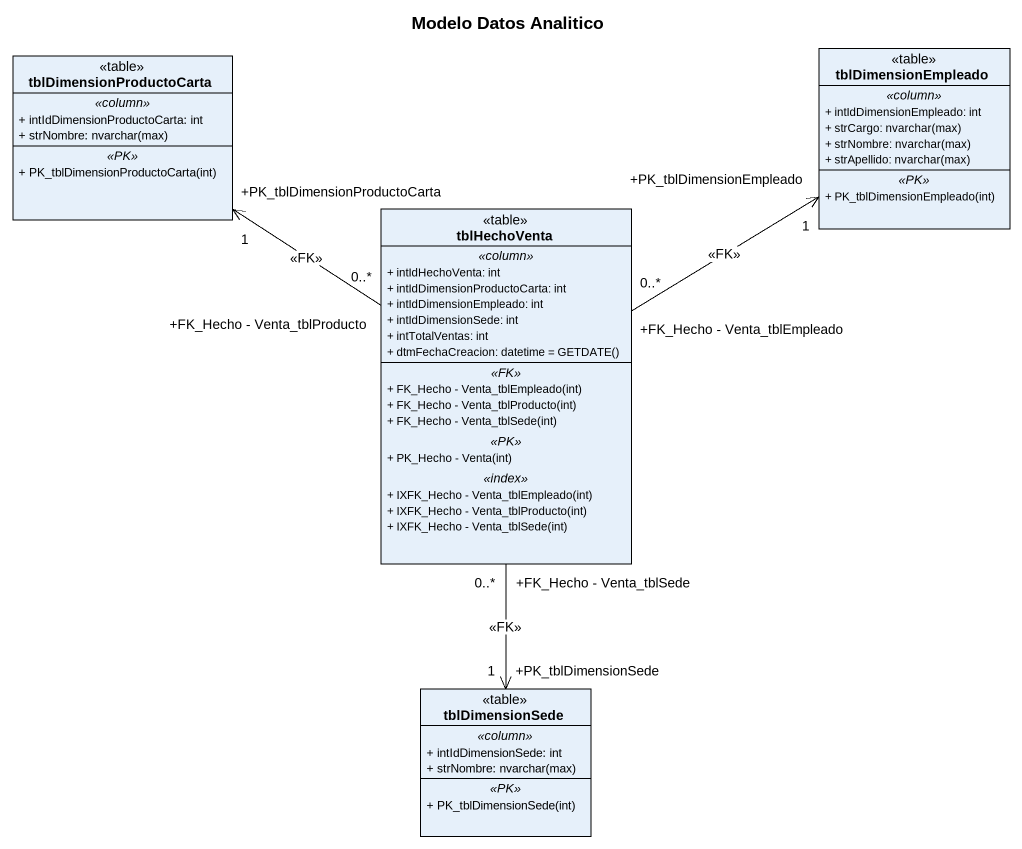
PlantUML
@startuml
title Modelo Datos Analitico
hide circle
hide empty members
skinparam classAttributeIconSize 0
class tblDimensionProductoCarta <<table>> {
  .. <<column>> ..
  + intIdDimensionProductoCarta: int
  {field} + strNombre: nvarchar(max)
  .. <<PK>> ..
  + PK_tblDimensionProductoCarta(int)
}
class tblDimensionEmpleado <<table>> {
  .. <<column>> ..
  + intIdDimensionEmpleado: int
  {field} + strCargo: nvarchar(max)
  {field} + strNombre: nvarchar(max)
  {field} + strApellido: nvarchar(max)
  .. <<PK>> ..
  + PK_tblDimensionEmpleado(int)
}
class tblHechoVenta <<table>> {
  .. <<column>> ..
  + intIdHechoVenta: int
  + intIdDimensionProductoCarta: int
  + intIdDimensionEmpleado: int
  + intIdDimensionSede: int
  + intTotalVentas: int
  {field} + dtmFechaCreacion: datetime = GETDATE()
  .. <<FK>> ..
  + FK_Hecho - Venta_tblEmpleado(int)
  + FK_Hecho - Venta_tblProducto(int)
  + FK_Hecho - Venta_tblSede(int)
  .. <<PK>> ..
  + PK_Hecho - Venta(int)
  .. <<index>> ..
  + IXFK_Hecho - Venta_tblEmpleado(int)
  + IXFK_Hecho - Venta_tblProducto(int)
  + IXFK_Hecho - Venta_tblSede(int)
}
class tblDimensionSede <<table>> {
  .. <<column>> ..
  + intIdDimensionSede: int
  {field} + strNombre: nvarchar(max)
  .. <<PK>> ..
  + PK_tblDimensionSede(int)
}
tblHechoVenta "+FK_Hecho - Venta_tblProducto\n0..*" -up-> "+PK_tblDimensionProductoCarta\n1" tblDimensionProductoCarta : <<FK>>
tblHechoVenta "+FK_Hecho - Venta_tblEmpleado\n0..*" -up-> "+PK_tblDimensionEmpleado\n1" tblDimensionEmpleado : <<FK>>
tblHechoVenta "+FK_Hecho - Venta_tblSede\n0..*" --> "+PK_tblDimensionSede\n1" tblDimensionSede : <<FK>>
@enduml
